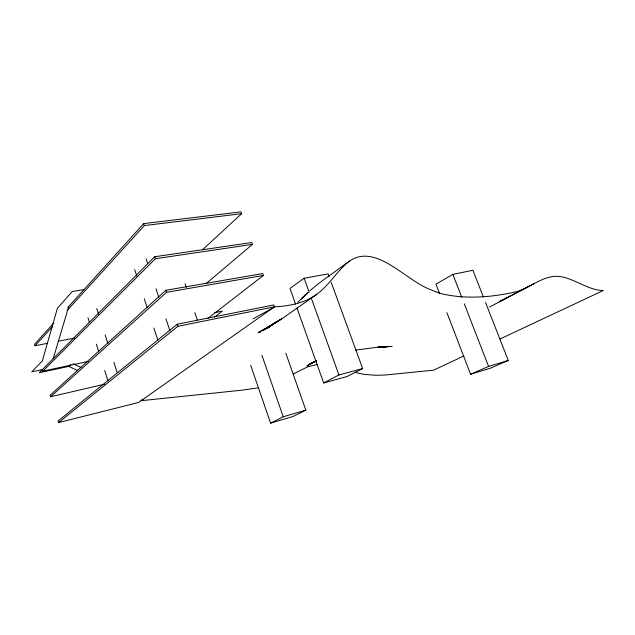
<?xml version="1.0" encoding="UTF-8"?>
<svg xmlns="http://www.w3.org/2000/svg" width="635" height="635" viewBox="0 0 635 635"><rect width="100%" height="100%" fill="white"/><g stroke="black" fill="none" stroke-linecap="round" stroke-linejoin="round"><path stroke-width="0.95" d="M53.165 358.719L68.802 306.403M53.872 322.913L34.576 344.249L35.044 345.765L47.609 343.313M67.842 307.467L143.677 223.607L240.99 211.868L241.633 213.693L202.43 249.825M35.044 345.765L52.372 326.715M67.032 310.586L144.335 225.584L241.633 213.693M206.272 283.496L252.452 244.38L251.801 242.53L154.71 256.731L39.219 372.729L68.778 366.403L70.771 364.538M84.018 289.576L72.223 291.489L57.372 308.372L42.323 360.958L31.75 371.856L42.331 369.61L42.799 371.142L155.377 258.731L252.452 244.38M306.419 293.965L301.26 298.998L308.15 292.298L297.791 302.308M207.994 318.325L263.39 275.431L262.731 273.558L165.894 290.266L50.157 395.208L50.625 396.748L104.68 384.199M50.625 396.748L166.568 292.298L263.39 275.431M309.896 290.711L319.341 282.94L349.599 261.041M253.087 318.841L272.907 307.943L274.463 306.84L273.796 304.943L177.213 324.231L58.055 421.045L58.531 422.6L138.565 402.487L274.463 306.84C286.774 306.213 299.276 304.149 310.285 298.331C324.294 291.219 332.589 277.344 343.337 266.494C371.364 236.609 403.955 280.21 430.863 289.735A90.4 63.302 55.7 0 0 441.619 293.759C466.201 299.537 492.522 297.259 516.93 291.552A133.541 89.733 54.5 0 0 524.256 288.695C536.218 283.059 548.434 273.693 562.443 277.003C576.524 280.003 588.558 290.179 603.25 290.528L500.062 338.971M58.531 422.6L177.895 326.287L274.463 306.84M214.535 317.063L222.282 311.126L214.694 312.618M276.463 321.659L266.875 328.62L274.899 322.985L262.612 330.637L281.607 318.937L316.825 294.283M329.136 276.669L328.12 273.883L304.133 278.257L289.973 288.409L295.592 304.165M483.37 296.958L472.908 270.264L452.858 274.368L435.967 284.139L439.499 293.338M293.37 373.944L307.681 366.816L317.556 364.442M315.563 361.117L306.903 365.966L315.77 360.958M489.601 307.015L509.683 296.323M534.622 283.345L499.578 301.641L506.286 298.085M316.095 360.783L309.189 364.458L315.873 361.037M296.91 307.872L323.683 382.953L338.939 374.96L362.641 368.538L331.168 282.234M502.944 299.871L527.868 286.933M362.641 368.538L347.123 376.523L323.683 382.953M315.651 361.101L313.904 361.982L316.468 360.815M250.674 365.284L270.589 423.132L283.242 416.782L305.832 410.162L285.798 353.187M305.832 410.162L292.918 416.544L270.589 423.132M463.923 355.933L433.554 370.189L384.469 375.087L374.952 375.253L365.069 374.428A93.353 71.858 56 0 1 357.362 372.912L354.735 372.229M446.913 312.642L470.575 374.245L488.569 366.427L508.27 360.466L485.537 302.474M508.27 360.466L490.164 368.276L470.575 374.245M140.883 400.32L143.669 399.621M258.54 332.454L260.413 332.041M42.799 371.142L88.209 361.45M58.245 341.241L74.684 338.034M257.826 387.937L241.133 390.255L141.327 400.677M355.663 350.068L375.849 347.456L388.088 346.623L377.992 346.916L392.152 346.472M382.095 346.837L386.183 346.861L380.675 346.662M68.778 366.403L77.645 370.538M72.993 363.704L81.034 367.467M452.858 274.368L461.788 297.378M464.288 303.824L488.569 366.427M304.133 278.257L309.158 292.203M311.166 297.783L338.939 374.96M261.89 355.235L283.242 416.782M185.079 283.678L186.341 287.417M194.858 312.658L197.374 320.135M143.677 223.607L144.335 225.584M154.71 256.731L155.377 258.731M165.894 290.266L166.568 292.298M177.213 324.231L177.895 326.287M146.042 258.731L147.598 263.43M156.004 288.782L158.806 297.236M165.965 318.834L170.013 331.041M134.668 269.573L136.843 276.169M144.272 298.791L147.066 307.269M153.876 328.009L157.909 340.257M96.742 308.515L98.544 314.174M105.172 334.923L107.886 343.416M113.903 362.275L117.221 372.65M87.979 317.786L89.471 322.501M96.345 344.17L98.735 351.703M104.711 370.546L107.998 380.913M281.607 318.937L258.048 332.756L270.804 325.771L266.097 328.493L281.607 318.937"/></g></svg>
